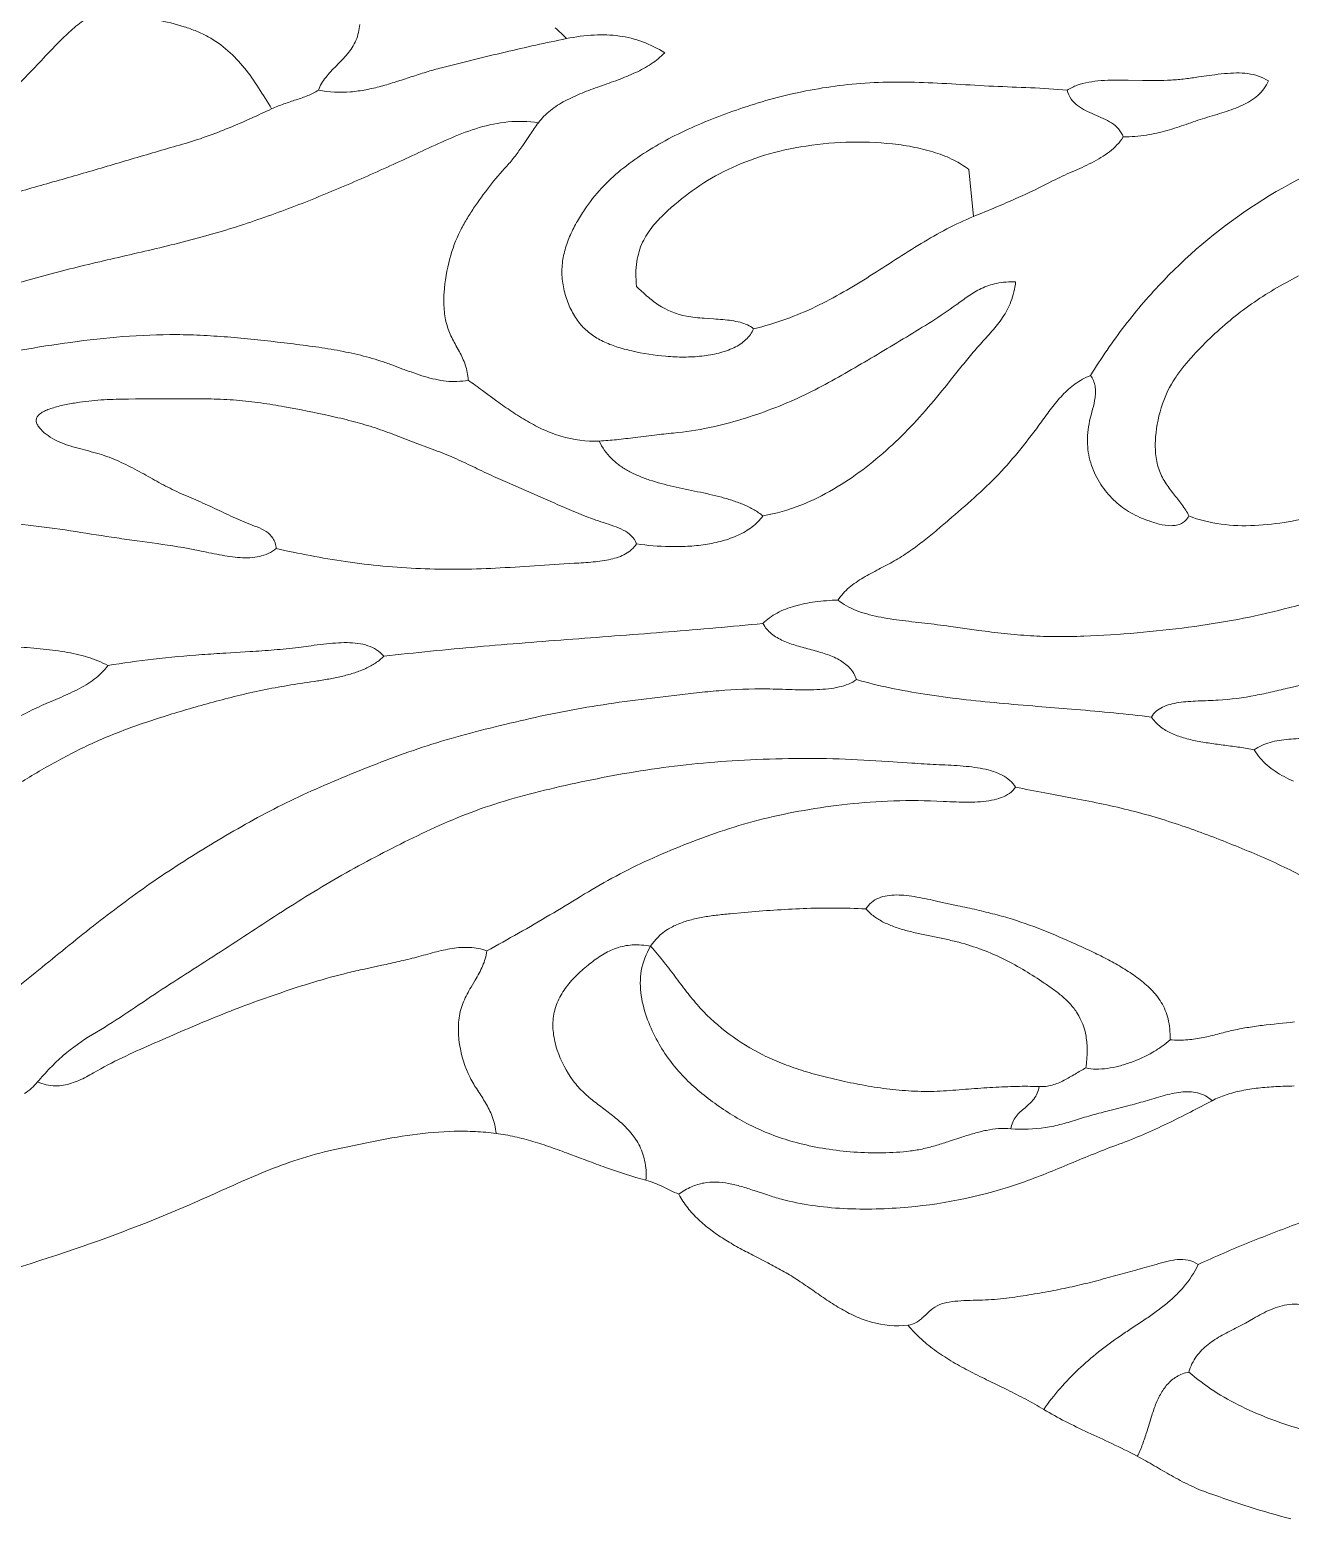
# Model space of a CAD drawing. Header units: millimetres. Extents: x 3808 to 296674, y 522 to 278159.
# Drawn here: x 112461 to 174808, y 16212 to 89907 of the extents above; entities that cross this region are included whole.
import ezdxf

# ---------------------------------------------------------------- set-up
doc = ezdxf.new("R2010")
doc.units = ezdxf.units.MM
doc.layers.add('03_SMOOTH_PATHS_WATER_BRIDGES', color=7, linetype='CONTINUOUS', lineweight=18)

msp = doc.modelspace()

# ---------------------------------------------------------------- linework, layer by layer
at = {"layer": '03_SMOOTH_PATHS_WATER_BRIDGES'}
for points in [[(110470, 81472, -0.00405), (112858, 82165, 0.001484), (115256, 82848, 0.001688), (117631, 83550, -0.003514), (120013, 84245, 0.016585), (121190, 84621, 0.012381), (122320, 85056, 0.00818), (123398, 85523, 0.003785), (124421, 85995, 0.010373), (123781, 87036, 0.025835), (123079, 88012, 0.042074), (122262, 88873, 0.055975), (121278, 89565, 0.026926), (120710, 89835, 0.021006), (120095, 90058, 0.027253), (118755, 90395, 0.012005), (117321, 90640), (115856, 90856, 0.033267), (115096, 90358, 0.024132), (114408, 89784, 0.014196), (113768, 89161, 0.004164), (113152, 88515, -0.005131), (111921, 87233, -0.011852)], [(138456, 90002, -0.027886), (139005, 89468, -0.036407), (140381, 89648, -0.047912), (141625, 89599, -0.053969), (142773, 89311, -0.05039), (143866, 88773, -0.057904), (143203, 88220, -0.037482), (142420, 87786, -0.019505), (141560, 87430, -0.004224), (140665, 87108, 0.01039), (139780, 86776, 0.026658), (138948, 86394, 0.046068), (138212, 85916, 0.066123), (137616, 85301, 0.008813), (137211, 84725), (136841, 84180, -0.012497), (136468, 83662, -0.022791), (136056, 83167, 0.037877), (134417, 81077, 0.013131), (134066, 80524, 0.019641), (133748, 79942, 0.048951), (133235, 78583, 0.050263), (132954, 76906, 0.035295), (132959, 76054, 0.051408), (133098, 75274, 0.046689), (133376, 74600, 0.007567), (133543, 74288), (133712, 73978, -0.015125), (133869, 73662, -0.025602), (134002, 73328, -0.072884), (134144, 72569, -0.007107), (134848, 72064), (135566, 71537, 0.009142), (136304, 71018, 0.017071), (137073, 70536, 0.025202), (137881, 70120, 0.033174), (138736, 69799, 0.084452), (140625, 69560, 0.014211), (141487, 69626, 0.005865), (142408, 69732), (143356, 69851, -0.007106), (144299, 69955, 0.028172), (146065, 70222, 0.022223), (147681, 70638, 0.036524), (150624, 71765, 0.014786), (151970, 72451, 0.006943), (153268, 73186, 0.004556), (155821, 74704, 0.005911), (157076, 75480, 0.014486), (158289, 76299, -0.007054), (158880, 76725, -0.038479), (159522, 77101, -0.060382), (160281, 77359, -0.062805), (161227, 77431, -0.065516), (160995, 76459, -0.055705), (160580, 75669, -0.031782), (160053, 74991, -0.003487), (159483, 74357, 0.008726), (158927, 73710, 0.004439), (158387, 73048, -0.003893), (157313, 71717, -0.014841), (156187, 70433, -0.019763), (154977, 69233, -0.024482), (153663, 68142, -0.028296), (152218, 67182, -0.038667), (150604, 66388, -0.050475), (148727, 65856, -0.06965), (148187, 65311, -0.05493), (147508, 64904, -0.041059), (146726, 64619, -0.030664), (145874, 64439, -0.023494), (144988, 64351, -0.018727), (144104, 64336, -0.029722), (142477, 64468, -0.114383), (141931, 63978, -0.04141), (141584, 63819, -0.030192), (141196, 63706, -0.020751), (140775, 63627, -0.013149), (140327, 63574, -0.008285), (139383, 63509, 0.001377), (137431, 63383, -0.004463), (135493, 63270, -0.00963), (133632, 63215, -0.01264), (131791, 63244, -0.025472), (128078, 63591, -0.011429), (126342, 63888, -0.005295), (124653, 64236, -0.111504), (123817, 63850, -0.040776), (123353, 63786, -0.02966), (122865, 63789, -0.019976), (122361, 63841, -0.011843), (121845, 63928, -0.002849), (120803, 64143, 0.014548), (118766, 64484), (117764, 64623, -0.002367), (116762, 64763, -0.002388), (114733, 65077, 0.009511), (112650, 65369, 0.032927), (108293, 65596, 0.033558)], [(111921, 87233, 0.005131), (113152, 88515, -0.004164), (113768, 89161, -0.014196), (114408, 89784, -0.024132), (115096, 90358, -0.033267)], [(120095, 90058, -0.021006), (120710, 89835, -0.026926), (121278, 89565, -0.055975), (122262, 88873, -0.042074), (123079, 88012, -0.025835), (123781, 87036, -0.010373), (124421, 85995, -0.025646), (125034, 86241, -0.004464), (125638, 86441, 0.019218), (126213, 86650, 0.045596), (126736, 86921, -0.050019), (126890, 87249, -0.034318), (127102, 87554, -0.01963), (127355, 87846, -0.006832), (127630, 88131, 0.004901), (127910, 88419, 0.016702), (128176, 88718, 0.02934), (128411, 89036, 0.042407), (128596, 89382, 0.08164), (128778, 90165, 0.055281)], [(128778, 90165, -0.08164), (128596, 89382, -0.042407), (128411, 89036, -0.02934), (128176, 88718, -0.016702), (127910, 88419, -0.004901), (127630, 88131, 0.006832), (127355, 87846, 0.01963), (127102, 87554, 0.034318), (126890, 87249, 0.050019), (126736, 86921, 0.070121), (128330, 86836, 0.026438), (129090, 86941, 0.018772), (129836, 87113, 0.010757), (130575, 87332, 0.002851), (131316, 87572, -0.004819), (132065, 87812, -0.012221), (132832, 88029, -0.004394), (135969, 88801, -0.00839), (139005, 89468, 0.027886), (138456, 90002, 0.022031)], [(109798, 76705, -0.017245), (112609, 77588, -0.009649), (115546, 78342, -0.00166), (117036, 78691, 0.001261), (118526, 79038, 0.004228), (120004, 79400, 0.007332), (121457, 79791, 0.015854), (124261, 80695, 0.011527), (126926, 81718, 0.007791), (129479, 82812, 0.004141), (132024, 83976, -0.008747), (133333, 84568, -0.028472), (134690, 85065, -0.048407), (136111, 85348, -0.064017), (137616, 85301, -0.066123), (138212, 85916, -0.046068), (138948, 86394, -0.026658), (139780, 86776, -0.01039), (140665, 87108, 0.004224), (141560, 87430, 0.019505), (142420, 87786, 0.037482), (143203, 88220, 0.057904), (143866, 88773, 0.05039), (142773, 89311, 0.053969), (141625, 89599, 0.047912), (140381, 89648, 0.036407), (139005, 89468, 0.00839), (135969, 88801, 0.004394), (132832, 88029, 0.012221), (132065, 87812, 0.004819), (131316, 87572, -0.002851), (130575, 87332, -0.010757), (129836, 87113, -0.018772), (129090, 86941, -0.026438), (128330, 86836, -0.070121), (126736, 86921, -0.045596), (126213, 86650, -0.019218), (125638, 86441, 0.004464), (125034, 86241, 0.025646), (124421, 85995, -0.003785), (123398, 85523, -0.00818), (122320, 85056, -0.012381), (121190, 84621, -0.016585), (120013, 84245, 0.003514), (117631, 83550, -0.001688), (115256, 82848, -0.001484), (112858, 82165, 0.00405), (110470, 81472, 0.008715)], [(109798, 76705, -0.017245), (112609, 77588, -0.009649), (115546, 78342, -0.00166), (117036, 78691, 0.001261), (118526, 79038, 0.004228), (120004, 79400, 0.007332), (121457, 79791, 0.015854), (124261, 80695, 0.011527), (126926, 81718, 0.007791), (129479, 82812, 0.004141), (132024, 83976, -0.008747), (133333, 84568, -0.028472), (134690, 85065, -0.048407), (136111, 85348, -0.064017), (137616, 85301, 0.008813), (137211, 84725), (136841, 84180, -0.012497), (136468, 83662, -0.022791), (136056, 83167, 0.037877), (134417, 81077, 0.013131), (134066, 80524, 0.019641), (133748, 79942, 0.048951), (133235, 78583, 0.050263), (132954, 76906, 0.035295), (132959, 76054, 0.051408), (133098, 75274, 0.046689), (133376, 74600, 0.007567), (133543, 74288), (133712, 73978, -0.015125), (133869, 73662, -0.025602), (134002, 73328, -0.072884), (134144, 72569, -0.076255), (133057, 72525, -0.027445), (132522, 72612, -0.019501), (131988, 72751, -0.011898), (131453, 72927, -0.004804), (130915, 73123), (130371, 73326, 0.008466), (129820, 73518, 0.020771), (128687, 73835, 0.01511), (127513, 74075, 0.009508), (126297, 74261, 0.00424), (125038, 74419, 0.008619), (122409, 74693, 0.008173), (121064, 74785, 0.011001), (119719, 74825, 0.021346), (117067, 74723, 0.01377), (114489, 74442, 0.011333), (112007, 74053, 0.014519)], [(111693, 59388, -0.004584), (112976, 59281, -0.017421), (114188, 59127, -0.032974), (115309, 58868, -0.050601), (116319, 58449, -0.01226), (118584, 58765, -0.010634), (120978, 58990, -0.003287), (122166, 59067), (123350, 59138, 0.005458), (124542, 59225, 0.009424), (125755, 59351), (126371, 59432, -0.004326), (126984, 59509, -0.011525), (127584, 59566, -0.020299), (128158, 59584, -0.031716), (128695, 59546, -0.046394), (129185, 59433, -0.062464), (129616, 59228, -0.07287), (129977, 58912, -0.006887), (134605, 59376, -0.002881), (139317, 59757, 0.0009), (144047, 60120, 0.004751), (148727, 60532, -0.073872), (149426, 61049, -0.054157), (150295, 61395, -0.036626), (151305, 61600, -0.023956), (152431, 61690, -0.069378), (152993, 62308, -0.041311), (153688, 62795, -0.014529), (154452, 63212, 0.010101), (155221, 63624, 0.020379), (155945, 64080, 0.014978), (156625, 64579, 0.009099), (157276, 65107, 0.003036), (157913, 65649, 0.006098), (159175, 66751, 0.018452), (160378, 67911, 0.020641), (161479, 69169, 0.012478), (162501, 70506, -0.005826), (163002, 71186, -0.026309), (163542, 71827, -0.046915), (164169, 72382, -0.062533), (164931, 72801, -0.026125), (166628, 75273, -0.02785), (168551, 77509, -0.057421), (173122, 81285, -0.065241), (178736, 83977, -0.03278)], [(178736, 83977, 0.065241), (173122, 81285, 0.057421), (168551, 77509, 0.02785), (166628, 75273, 0.026125), (164931, 72801, -0.115991), (165157, 72269, -0.045217), (165179, 71991, -0.032481), (165157, 71707, -0.029733), (165033, 71129, 0.010459), (164885, 70545, 0.064536), (164784, 69407, 0.07033), (164978, 68348, 0.064856), (165438, 67414, 0.053359), (166073, 66648, 0.057843), (166813, 66072, 0.026758), (167251, 65839, 0.021449), (167756, 65629, 0.028447), (168331, 65450, 0.058573), (168913, 65371, 0.049519), (169183, 65396, 0.06777), (169426, 65478, 0.082075), (169632, 65628, 0.080818), (169792, 65856, 0.029988), (169638, 66139, 0.019217), (169454, 66412, 0.008869), (169035, 66951, -0.026491), (168623, 67523, -0.058948), (168306, 68176, -0.059055), (168152, 68941, -0.041513), (168151, 69774, -0.062355), (168491, 71397, -0.062911), (169114, 72667, -0.02345), (169498, 73195, -0.014241), (169918, 73687, -0.037013), (171832, 75530, -0.038897), (174021, 77068, -0.015921), (175226, 77731, -0.012076)], [(176309, 65903, -0.01951), (174710, 65564, -0.030641), (173047, 65381, -0.044696), (171385, 65447, -0.061142), (169792, 65856, 0.029988), (169638, 66139, 0.019217), (169454, 66412, 0.008869), (169035, 66951, -0.026491), (168623, 67523, -0.058948), (168306, 68176, -0.059055), (168152, 68941, -0.041513), (168151, 69774, -0.062355), (168491, 71397, -0.062911), (169114, 72667, -0.02345), (169498, 73195, -0.014241), (169918, 73687, -0.037013), (171832, 75530, -0.038897), (174021, 77068, -0.015921), (175226, 77731, -0.012076)], [(108293, 65596, -0.032927), (112650, 65369, -0.009511), (114733, 65077, 0.002388), (116762, 64763, 0.002367), (117764, 64623), (118766, 64484, -0.014548), (120803, 64143, 0.002849), (121845, 63928, 0.011843), (122361, 63841, 0.019976), (122865, 63789, 0.02966), (123353, 63786, 0.040776), (123817, 63850, 0.111504), (124653, 64236, 0.057857), (124597, 64516, 0.062923), (124489, 64745, 0.104728), (124151, 65080, 0.05022), (123705, 65307, 0.005385), (123217, 65492, -0.019918), (122284, 65901, 0.003428), (121375, 66335, 0.00606), (120438, 66746, -0.011693), (119511, 67165, -0.013311), (118634, 67628, 0.003639), (117769, 68107, 0.018536), (116862, 68556, 0.030937), (115888, 68924, 0.011018), (115372, 69066), (114847, 69201, -0.016503), (114328, 69356, -0.030419), (113826, 69559, -0.038828), (113364, 69827, -0.054752), (113000, 70138, -0.044062), (112874, 70299, -0.066047), (112798, 70458, -0.097023), (112780, 70613, -0.114942), (112827, 70757, -0.084802), (112945, 70889, -0.04887), (113126, 71008, -0.029781), (113359, 71115, -0.019581), (113633, 71209, -0.023611), (114260, 71364, -0.013985), (114920, 71477, -0.02163), (116136, 71599, -0.010964), (117343, 71638, -0.003805), (120093, 71651, -0.005085), (121425, 71640, -0.014442), (122685, 71581, -0.015875), (123893, 71443, -0.00848), (125060, 71252, -0.010588), (127297, 70807, -0.00864), (128383, 70548, -0.01471), (129429, 70246, -0.012489), (130421, 69894), (131392, 69521), (132372, 69156, -0.011145), (133336, 68774, -0.010932), (134258, 68351, 0.00287), (135167, 67916, 0.006405), (136096, 67501), (137034, 67094), (137969, 66683, 0.002283), (138904, 66273, 0.007835), (139853, 65878, 0.014667), (140838, 65520, -0.005209), (141343, 65353, -0.035773), (141817, 65153, -0.074733), (142210, 64874, -0.107592), (142477, 64468, 0.029722), (144104, 64336, 0.018727), (144988, 64351, 0.023494), (145874, 64439, 0.030664), (146726, 64619, 0.041059), (147508, 64904, 0.05493), (148187, 65311, 0.06965), (148727, 65856, 0.037173), (148286, 66155, 0.028921), (147793, 66401, 0.021386), (147258, 66604, 0.014909), (146690, 66774, 0.013725), (145493, 67052, -0.00491), (144280, 67312, -0.023097), (143123, 67629, -0.019231), (142586, 67829, -0.025362), (142087, 68067, -0.032111), (141633, 68352, -0.038763), (141233, 68690, -0.090851), (140625, 69560, -0.084452), (138736, 69799, -0.033174), (137881, 70120, -0.025202), (137073, 70536, -0.017071), (136304, 71018, -0.009142), (135566, 71537), (134848, 72064, 0.007107), (134144, 72569, -0.076255), (133057, 72525, -0.027445), (132522, 72612, -0.019501), (131988, 72751, -0.011898), (131453, 72927, -0.004804), (130915, 73123), (130371, 73326, 0.008466), (129820, 73518, 0.020771), (128687, 73835, 0.01511), (127513, 74075, 0.009508), (126297, 74261, 0.00424), (125038, 74419, 0.008619), (122409, 74693, 0.008173), (121064, 74785, 0.011001), (119719, 74825, 0.021346), (117067, 74723, 0.01377), (114489, 74442, 0.011333), (112007, 74053, 0.014519)], [(176309, 65903, -0.01951), (174710, 65564, -0.030641), (173047, 65381, -0.044696), (171385, 65447, -0.061142), (169792, 65856, -0.080818), (169632, 65628, -0.082075), (169426, 65478, -0.06777), (169183, 65396, -0.049519), (168913, 65371, -0.058573), (168331, 65450, -0.028447), (167756, 65629, -0.021449), (167251, 65839, -0.026758), (166813, 66072, -0.057843), (166073, 66648, -0.053359), (165438, 67414, -0.064856), (164978, 68348, -0.07033), (164784, 69407, -0.064536), (164885, 70545, -0.010459), (165033, 71129, 0.029733), (165157, 71707, 0.032481), (165179, 71991, 0.045217), (165157, 72269, 0.115991), (164931, 72801, 0.062533), (164169, 72382, 0.046915), (163542, 71827, 0.026309), (163002, 71186, 0.005826), (162501, 70506, -0.012478), (161479, 69169, -0.020641), (160378, 67911, -0.018452), (159175, 66751, -0.006098), (157913, 65649, -0.003036), (157276, 65107, -0.009099), (156625, 64579, -0.014978), (155945, 64080, -0.020379), (155221, 63624, -0.010101), (154452, 63212, 0.014529), (153688, 62795, 0.041311), (152993, 62308, 0.069378), (152431, 61690, 0.041185), (152860, 61403, 0.033117), (153341, 61177, 0.025204), (153866, 61001, 0.018239), (154428, 60865, 0.019433), (155629, 60676, 0.001106), (156883, 60529, -0.004557), (158141, 60364), (159400, 60189, 0.006692), (160668, 60034, 0.012045), (161955, 59925, 0.013027), (163267, 59883, 0.010238), (164592, 59903, 0.013286), (167232, 60072, 0.010705), (169784, 60348, 0.014771), (172213, 60736, 0.014328), (174514, 61251, 0.007878), (176729, 61851, 0.008173)], [(176729, 61851, -0.007878), (174514, 61251, -0.014328), (172213, 60736, -0.014771), (169784, 60348, -0.010705), (167232, 60072, -0.013286), (164592, 59903, -0.010238), (163267, 59883, -0.013027), (161955, 59925, -0.012045), (160668, 60034, -0.006692), (159400, 60189), (158141, 60364, 0.004557), (156883, 60529, -0.001106), (155629, 60676, -0.019433), (154428, 60865, -0.018239), (153866, 61001, -0.025204), (153341, 61177, -0.033117), (152860, 61403, -0.041185), (152431, 61690, 0.023956), (151305, 61600, 0.036626), (150295, 61395, 0.054157), (149426, 61049, 0.073872), (148727, 60532, 0.099693), (149146, 60026, 0.066154), (149724, 59677, 0.032668), (150403, 59431, 0.007119), (151128, 59229, -0.016226), (151842, 59018, -0.044388), (152489, 58739, -0.080404), (153012, 58336, -0.105313), (153356, 57755, 0.018644), (155002, 57346, 0.01363), (156741, 57030, 0.00945), (158552, 56787, 0.005863), (160414, 56595, 0.002643), (162305, 56431), (164204, 56276, -0.003491), (166090, 56107, -0.006789), (167940, 55903, -0.081339), (168175, 56185, -0.065825), (168489, 56389, -0.045866), (168867, 56529, -0.029635), (169296, 56618, -0.017826), (169762, 56670, -0.008957), (170252, 56698, 0.00401), (171246, 56740, 0.032053), (173081, 56973, 0.009347), (173936, 57152, 0.003715), (174773, 57350, 0.004611), (176429, 57765, 0.011234)], [(110685, 41606, 0.002488), (113397, 43791, -0.001305), (114751, 44888, -0.004907), (116122, 45971, -0.015825), (118962, 48031, -0.015066), (121971, 49925, -0.00792), (123530, 50817, -0.011465), (125141, 51656, -0.010878), (126817, 52431, -0.006657), (128542, 53157, -0.007092), (130303, 53847, -0.011666), (132119, 54482, -0.011428), (134012, 55040, -0.007225), (135965, 55538, -0.007061), (137962, 55992, -0.010298), (140019, 56385, -0.008781), (142154, 56703, -0.003472), (144335, 56974, -0.002634), (145434, 57100, -0.006728), (146551, 57207, -0.023448), (148913, 57295, -0.003802), (150172, 57261, 0.005557), (150796, 57250, 0.011279), (151400, 57259, 0.018513), (151971, 57301, 0.028298), (152496, 57390, 0.041725), (152962, 57536, 0.058585), (153356, 57755, 0.105313), (153012, 58336, 0.080404), (152489, 58739, 0.044388), (151842, 59018, 0.016226), (151128, 59229, -0.007119), (150403, 59431, -0.032668), (149724, 59677, -0.066154), (149146, 60026, -0.099693), (148727, 60532, -0.004751), (144047, 60120, -0.0009), (139317, 59757, 0.002881), (134605, 59376, 0.006887), (129977, 58912, -0.04893), (129561, 58575, -0.038568), (129077, 58307, -0.028547), (128536, 58096, -0.020063), (127949, 57930, -0.013119), (127328, 57798, -0.0073), (126685, 57688, 0.000733), (125379, 57490, 0.018914), (122875, 56986, 0.011742), (120501, 56353, 0.01139), (118204, 55639, 0.019921), (116023, 54809, 0.021964), (113999, 53825, 0.015303), (112098, 52718, 0.014025)], [(112025, 55965, -0.014824), (112921, 56414, -0.006906), (113869, 56826, 0.01683), (114807, 57256, 0.018353), (115246, 57499, 0.02599), (115651, 57774, 0.034199), (116013, 58087, 0.041926), (116319, 58449, 0.050601), (115309, 58868, 0.032974), (114188, 59127, 0.017421), (112976, 59281, 0.004584), (111693, 59388)], [(112098, 52718, -0.015303), (113999, 53825, -0.021964), (116023, 54809, -0.019921), (118204, 55639, -0.01139), (120501, 56353, -0.011742), (122875, 56986, -0.018914), (125379, 57490, -0.000733), (126685, 57688, 0.0073), (127328, 57798, 0.013119), (127949, 57930, 0.020063), (128536, 58096, 0.028547), (129077, 58307, 0.038568), (129561, 58575, 0.04893), (129977, 58912, 0.07287), (129616, 59228, 0.062464), (129185, 59433, 0.046394), (128695, 59546, 0.031716), (128158, 59584, 0.020299), (127584, 59566, 0.011525), (126984, 59509, 0.004326), (126371, 59432), (125755, 59351, -0.009424), (124542, 59225, -0.005458), (123350, 59138), (122166, 59067, 0.003287), (120978, 58990, 0.010634), (118584, 58765, 0.01226), (116319, 58449, -0.041926), (116013, 58087, -0.034199), (115651, 57774, -0.02599), (115246, 57499, -0.018353), (114807, 57256, -0.01683), (113869, 56826, 0.006906), (112921, 56414, 0.014824), (112025, 55965, 0.004865)], [(174973, 52725, -0.016206), (174504, 52956, -0.023673), (174065, 53218, -0.031742), (173666, 53520, -0.08569), (173032, 54282, 0.013145), (172315, 54405, 0.004038), (171577, 54505, -0.004435), (170838, 54606, -0.013606), (170123, 54729, -0.024883), (169453, 54899, -0.039622), (168851, 55136, -0.057701), (168339, 55463, -0.073681), (167940, 55903, 0.006789), (166090, 56107, 0.003491), (164204, 56276), (162305, 56431, -0.002643), (160414, 56595, -0.005863), (158552, 56787, -0.00945), (156741, 57030, -0.01363), (155002, 57346, -0.018644), (153356, 57755, -0.058585), (152962, 57536, -0.041725), (152496, 57390, -0.028298), (151971, 57301, -0.018513), (151400, 57259, -0.011279), (150796, 57250, -0.005557), (150172, 57261, 0.003802), (148913, 57295, 0.023448), (146551, 57207, 0.006728), (145434, 57100, 0.002634), (144335, 56974, 0.003472), (142154, 56703, 0.008781), (140019, 56385, 0.010298), (137962, 55992, 0.007061), (135965, 55538, 0.007225), (134012, 55040, 0.011428), (132119, 54482, 0.011666), (130303, 53847, 0.007092), (128542, 53157, 0.006657), (126817, 52431, 0.010878), (125141, 51656, 0.011465), (123530, 50817, 0.00792), (121971, 49925, 0.015066), (118962, 48031, 0.015825), (116122, 45971, 0.004907), (114751, 44888, 0.001305), (113397, 43791, -0.002488), (110685, 41606, -0.003438)], [(176429, 57765, -0.004611), (174773, 57350, -0.003715), (173936, 57152, -0.009347), (173081, 56973, -0.032053), (171246, 56740, -0.00401), (170252, 56698, 0.008957), (169762, 56670, 0.017826), (169296, 56618, 0.029635), (168867, 56529, 0.045866), (168489, 56389, 0.065825), (168175, 56185, 0.081339), (167940, 55903, 0.073681), (168339, 55463, 0.057701), (168851, 55136, 0.039622), (169453, 54899, 0.024883), (170123, 54729, 0.013606), (170838, 54606, 0.004435), (171577, 54505, -0.004038), (172315, 54405, -0.013145), (173032, 54282, -0.047887), (173400, 54494, -0.037364), (173812, 54645, -0.027696), (174259, 54746, -0.019692), (174732, 54806, -0.020706), (175719, 54847)], [(175719, 54847, 0.020706), (174732, 54806, 0.019692), (174259, 54746, 0.027696), (173812, 54645, 0.037364), (173400, 54494, 0.047887), (173032, 54282, 0.08569), (173666, 53520, 0.031742), (174065, 53218, 0.023673), (174504, 52956, 0.016206), (174973, 52725, 0.009487)], [(112192, 37269, 0.069718), (112847, 37847, -0.017325), (113470, 38540, -0.02135), (114115, 39154, -0.047815), (115562, 40191, 0.014056), (117114, 41166, 0.000425), (118628, 42179, -0.003955), (120161, 43175, 0.000996), (121703, 44164, 0.001595), (123232, 45162, -0.00218), (124762, 46159, -0.005373), (126315, 47136, -0.007962), (127903, 48078, -0.015475), (131212, 49823, -0.010529), (132936, 50631, -0.01845), (134744, 51353, -0.017947), (136666, 51952, -0.010629), (138687, 52458, -0.008386), (140783, 52905, -0.010609), (142938, 53280, -0.023074), (147495, 53751, -0.010481), (149990, 53845, -0.012251), (152504, 53828, -0.00849), (154913, 53700), (156098, 53622, 0.003587), (157291, 53552, -0.005844), (158489, 53487, -0.011958), (159066, 53431, -0.01965), (159611, 53345, -0.02968), (160112, 53214, -0.042667), (160557, 53026, -0.05752), (160933, 52769, -0.069042), (161227, 52431, 0.003033), (162673, 52153), (164126, 51879, -0.005148), (165563, 51591, -0.009621), (166963, 51266, -0.021054), (169612, 50469, -0.013206), (172113, 49523, -0.006038), (173330, 49015, -0.009578), (174516, 48475, -0.013402), (175658, 47890, -0.017554)], [(175658, 47890, 0.013402), (174516, 48475, 0.009578), (173330, 49015, 0.006038), (172113, 49523, 0.013206), (169612, 50469, 0.021054), (166963, 51266, 0.009621), (165563, 51591, 0.005148), (164126, 51879), (162673, 52153, -0.003033), (161227, 52431, -0.082841), (160919, 52127, -0.063905), (160517, 51917, -0.043463), (160037, 51784, -0.028066), (159495, 51715, -0.017307), (158905, 51692, -0.009474), (158284, 51701, -0.003169), (157647, 51727), (157009, 51753, 0.02172), (154588, 51728, 0.018208), (152346, 51524, 0.016327), (150234, 51189, 0.017963), (148243, 50731, 0.017255), (146372, 50155, 0.013308), (144595, 49487, 0.012511), (142887, 48747, 0.015739), (141257, 47928, 0.011443), (139708, 47031, -0.001218), (138186, 46108, -0.005646), (136638, 45208, -0.001882), (135069, 44329, -0.041635), (134990, 43945, -0.031664), (134857, 43581, -0.020447), (134685, 43229, -0.009453), (134489, 42883), (134286, 42537, 0.011282), (134090, 42183, 0.021453), (133917, 41816, 0.031171), (133782, 41429, 0.060507), (133662, 40588, 0.045406), (133721, 39705, 0.075996), (134237, 38072, 0.027919), (134617, 37423, -0.00985), (135005, 36817, -0.045648), (135332, 36146, -0.060089), (135532, 35301, -0.021315), (136456, 35135, -0.01684), (137351, 34902, -0.011602), (138234, 34617, -0.006107), (139117, 34298), (140015, 33959, 0.004264), (140942, 33617, 0.021234), (142940, 32986, 0.070913), (142875, 33962, 0.070648), (142580, 34758, 0.056025), (142125, 35408, 0.035495), (141578, 35945, 0.015799), (141000, 36406, -0.004331), (140421, 36846, -0.024247), (139863, 37325, -0.039848), (139345, 37900, -0.081711), (138551, 39422, -0.049384), (138359, 40270, -0.065946), (138364, 41100, -0.070936), (138592, 41861, -0.053978), (139004, 42546, -0.038043), (139543, 43154, -0.02574), (140152, 43688, -0.031706), (140791, 44140, -0.053592), (141481, 44469, -0.067411), (142262, 44625, -0.06453), (143171, 44560, -0.113533), (143998, 45383, -0.042749), (144526, 45655, -0.031728), (145112, 45855, -0.022059), (145746, 45997, -0.014058), (146415, 46097, -0.007329), (147106, 46171), (147808, 46233, -0.012836), (150711, 46426, -0.022127), (153819, 46412, -0.159563), (154459, 46948, -0.057586), (154873, 47063, -0.040012), (155333, 47098, -0.026457), (155827, 47070, -0.016541), (156341, 46997, -0.011038), (157380, 46784), (158370, 46569, -0.003144), (159304, 46362, -0.007252), (160197, 46144, -0.0113), (161063, 45899, -0.020988), (162750, 45291, -0.011044), (164371, 44588, -0.005557), (165152, 44222, -0.010701), (165906, 43839, -0.016092), (166625, 43424, -0.021532), (167302, 42961, -0.03662), (167921, 42431, -0.060657), (168429, 41784, -0.074544), (168764, 40969, -0.036122), (168848, 40481, -0.032783), (168866, 39931, 0.038442), (169742, 39934, 0.030278), (170511, 40045, 0.013366), (171223, 40215, -0.007525), (171926, 40391, -0.014811), (172660, 40534, -0.009725), (173426, 40645, -0.006519), (175018, 40816, -0.005424)], [(107788, 27538, 0.021003), (114651, 29568, 0.021966), (121024, 32060, 0.000796), (122554, 32747, -0.008909), (124107, 33414, -0.017764), (125731, 34011, -0.02477), (127474, 34487, -0.004908), (129372, 34890, -0.015698), (131387, 35232, -0.02696), (133460, 35405, -0.018227), (134500, 35394, -0.021663), (135532, 35301, 0.060089), (135332, 36146, 0.045648), (135005, 36817, 0.00985), (134617, 37423, -0.027919), (134237, 38072, -0.075996), (133721, 39705, -0.045406), (133662, 40588, -0.060507), (133782, 41429, -0.031171), (133917, 41816, -0.021453), (134090, 42183, -0.011282), (134286, 42537), (134489, 42883, 0.009453), (134685, 43229, 0.020447), (134857, 43581, 0.031664), (134990, 43945, 0.041635), (135069, 44329, 0.078788), (134224, 44504, 0.052215), (133356, 44452, 0.025002), (132478, 44262, 0.001307), (131599, 44024, -0.008188), (130728, 43809, -0.003768), (129867, 43618), (129015, 43434, 0.005681), (128170, 43240, 0.013547), (126504, 42785, 0.008736), (124888, 42264, 0.013943), (121815, 41126, 0.005273), (120308, 40498, 0.001773), (118827, 39857, 0.006272), (117389, 39215, 0.018116), (115971, 38497), (115616, 38297, -0.007758), (115258, 38100, -0.016985), (114892, 37923, -0.026722), (114516, 37780, -0.081749), (113722, 37656, -0.097208), (112847, 37847, -0.069718), (112192, 37269, -0.02261)], [(175018, 40816, 0.006519), (173426, 40645, 0.009725), (172660, 40534, 0.014811), (171926, 40391, 0.007525), (171223, 40215, -0.013366), (170511, 40045, -0.030278), (169742, 39934, -0.038442), (168866, 39931, -0.03072), (168477, 39618, -0.024179), (168009, 39319, -0.04308), (166917, 38813, -0.024158), (166336, 38632, -0.029194), (165759, 38518, -0.03787), (165206, 38483, -0.051609), (164699, 38542, 0.019145), (164164, 38239, -0.016402), (163621, 37928, -0.051458), (163037, 37692, -0.080053), (162384, 37616, -0.136805), (162129, 37003, -0.039841), (161921, 36777, -0.013244), (161690, 36574, 0.013244), (161458, 36371, 0.039841), (161250, 36146, 0.136805), (160995, 35532, 0.061542), (162699, 35593, 0.023661), (163519, 35762, 0.017255), (164334, 36001, -0.012165), (165147, 36245, -0.005414), (165957, 36457), (166781, 36666, 0.008204), (167633, 36901, -0.004949), (168518, 37163, -0.014709), (168961, 37272, -0.024513), (169397, 37344, -0.036489), (169820, 37361, -0.050126), (170224, 37308, -0.130362), (170949, 36921, -0.040143), (171640, 37213, -0.030112), (172404, 37416, -0.021755), (173228, 37545, -0.015069), (174098, 37618, -0.009638), (174998, 37648, -0.005001)], [(174998, 37648, 0.009638), (174098, 37618, 0.015069), (173228, 37545, 0.021755), (172404, 37416, 0.030112), (171640, 37213, 0.040143), (170949, 36921, -0.002148), (169870, 36358, -0.006501), (168737, 35792, -0.010709), (167557, 35252, -0.015053), (166335, 34767, 0.009689), (165119, 34298, 0.002818), (163930, 33806, -0.004301), (162738, 33316, -0.011025), (161510, 32855, -0.06184), (155908, 31652, -0.016611), (154322, 31563, -0.018935), (152712, 31585, -0.023116), (151135, 31739, -0.02985), (149649, 32044, -0.012248), (148955, 32254), (148292, 32474, 0.010378), (147652, 32675, 0.024054), (147028, 32825, 0.039043), (146414, 32893, 0.052383), (145803, 32847, 0.058475), (145187, 32657, 0.054435), (144560, 32292, 0.041048), (145006, 31621, 0.035655), (145538, 31039, 0.028516), (146143, 30529, 0.020976), (146803, 30075, 0.013742), (147503, 29662, 0.006969), (148228, 29274), (148962, 28895, -0.005948), (149689, 28509, -0.019226), (150399, 28079, -0.007245), (151099, 27603, 0.003966), (151805, 27117, 0.015072), (152530, 26657, 0.026464), (153288, 26259, 0.037615), (154093, 25962, 0.098163), (155903, 25810, 0.112761), (156335, 25964, 0.033368), (156520, 26096, 0.016316), (156693, 26249, -0.01466), (157041, 26567, -0.076264), (157444, 26818, -0.053418), (157942, 26955, -0.027005), (158513, 27019, -0.009486), (159124, 27043, 0.004834), (159741, 27062, 0.020433), (160913, 27167, 0.009913), (162020, 27335, 0.00543), (163096, 27526, 0.008856), (164149, 27745, 0.007964), (165180, 27998, 0.002676), (166183, 28268, 0.003504), (168173, 28821, -0.011282), (168702, 28965, -0.0387), (169236, 29055, -0.071577), (169759, 29028, -0.097763), (170255, 28819, -0.010366), (172799, 29916, -0.009184), (175403, 30917, -0.006708)], [(175403, 30917, 0.009184), (172799, 29916, 0.010366), (170255, 28819, -0.069193), (169527, 27692, -0.026761), (169074, 27219, -0.020368), (168579, 26789, -0.013878), (168051, 26391, -0.007563), (167503, 26014), (166946, 25645, 0.004681), (166393, 25274, 0.017374), (165329, 24487, 0.021032), (164337, 23629, 0.024475), (163429, 22685, 0.027366), (162616, 21644, 0.019366), (163687, 21048, 0.008796), (164801, 20510, -0.001918), (165980, 19960, -0.010499), (167245, 19329, 0.032621), (167503, 19911, 0.014692), (167713, 20539), (167909, 21183, -0.016075), (168122, 21809, -0.034328), (168385, 22385, -0.056468), (168729, 22880, -0.076775), (169187, 23261, -0.080995), (169792, 23495, -0.085506), (170174, 24273, -0.068464), (170746, 24859, -0.039653), (171444, 25317, -0.012771), (172206, 25711, 0.013266), (172596, 25920), (172996, 26148, -0.009621), (173409, 26376, -0.020315), (173840, 26580, -0.031211), (174292, 26740, -0.041515), (174768, 26834, -0.101351), (175810, 26736, -0.124831)], [(175489, 20623, -0.018825), (173897, 21148, -0.024382), (172407, 21786, -0.030183), (171033, 22560, -0.035527), (169792, 23495, -0.085506), (170174, 24273, -0.068464), (170746, 24859, -0.039653), (171444, 25317, -0.012771), (172206, 25711, 0.013266), (172596, 25920), (172996, 26148, -0.009621), (173409, 26376, -0.020315), (173840, 26580, -0.031211), (174292, 26740, -0.041515), (174768, 26834, -0.101351), (175810, 26736, -0.008538)], [(174842, 16224, -0.013805), (172773, 16829, -0.006297), (170773, 17503, -0.028211), (169821, 17900, -0.016382), (168932, 18368, -0.003484), (168081, 18860, 0.010348), (167245, 19329, 0.032621), (167503, 19911, 0.014692), (167713, 20539), (167909, 21183, -0.016075), (168122, 21809, -0.034328), (168385, 22385, -0.056468), (168729, 22880, -0.076775), (169187, 23261, -0.080995), (169792, 23495, 0.035527), (171033, 22560, 0.030183), (172407, 21786, 0.024382), (173897, 21148, 0.018825), (175489, 20623, 0.013809)]]:
    msp.add_lwpolyline(points, format="xyb", dxfattribs=at)
for points in [[(163773, 86921, -0.05446), (164275, 87163, -0.040024), (164839, 87313, -0.02688), (165455, 87392, -0.016279), (166112, 87420, -0.007721), (166797, 87416), (167501, 87401, 0.006623), (168211, 87394, 0.013876), (168916, 87417, 0.014039), (169607, 87481, 0.006392), (170278, 87571), (170928, 87665, -0.010947), (171551, 87739, -0.021832), (172146, 87771, -0.034737), (172709, 87737, -0.04846), (173237, 87616, -0.05879), (173727, 87384, -0.113131), (173207, 86657, -0.042804), (172851, 86390, -0.031213), (172447, 86172, -0.020704), (172007, 85990, -0.011684), (171544, 85833, -0.003706), (171068, 85687, 0.003921), (170592, 85542, 0.005943), (169664, 85228, -0.013799), (168723, 84926, -0.030109), (167706, 84699, -0.038711), (166551, 84606, -0.046235), (166239, 84208, -0.038203), (165866, 83871, -0.028658), (165446, 83582, -0.019364), (164990, 83329, -0.010884), (164510, 83100), (164020, 82882, 0.004572), (163531, 82662, 0.012514), (163056, 82430, -0.01673), (161234, 81551, -0.0053), (160254, 81129, -0.002528), (159144, 80671, 0.024219), (157821, 80052, 0.015328), (156546, 79327, 0.006411), (155288, 78537, -0.002205), (154019, 77726, -0.010451), (152711, 76936, -0.018202), (151335, 76209, -0.025067), (149862, 75588, -0.030342), (148264, 75116, -0.107877), (147885, 74575, -0.075871), (147292, 74178, -0.04991), (146546, 73912, -0.03489), (145705, 73762, -0.026906), (144821, 73714, -0.021777), (143930, 73752, -0.034798), (142236, 74019, -0.021933), (141486, 74222, -0.034749), (140816, 74488, -0.047464), (140228, 74842, -0.055261), (139725, 75312, -0.050952), (139311, 75912, -0.04555), (139003, 76614, -0.045458), (138823, 77378, -0.049894), (138789, 78162, -0.047995), (138912, 78933, -0.037109), (139163, 79671, -0.02795), (139505, 80364, -0.020696), (139898, 80998, -0.038102), (140745, 82072, -0.035502), (141704, 82970, -0.026687), (142818, 83779, -0.022299), (144049, 84504, -0.018596), (145351, 85131, -0.013487), (146709, 85682, -0.012765), (148122, 86174, -0.015534), (149621, 86603, -0.035579), (152921, 87193, -0.018407), (154659, 87307, -0.01474), (156446, 87305, -0.007467), (158283, 87218, 0.002677), (160133, 87113, 0.001152), (161962, 87037, -0.012392)], [(163773, 86921, -0.05446), (164275, 87163, -0.040024), (164839, 87313, -0.02688), (165455, 87392, -0.016279), (166112, 87420, -0.007721), (166797, 87416), (167501, 87401, 0.006623), (168211, 87394, 0.013876), (168916, 87417, 0.014039), (169607, 87481, 0.006392), (170278, 87571), (170928, 87665, -0.010947), (171551, 87739, -0.021832), (172146, 87771, -0.034737), (172709, 87737, -0.04846), (173237, 87616, -0.05879), (173727, 87384, -0.113131), (173207, 86657, -0.042804), (172851, 86390, -0.031213), (172447, 86172, -0.020704), (172007, 85990, -0.011684), (171544, 85833, -0.003706), (171068, 85687, 0.003921), (170592, 85542, 0.005943), (169664, 85228, -0.013799), (168723, 84926, -0.030109), (167706, 84699, -0.038711), (166551, 84606, 0.09158), (166313, 85005, 0.067855), (165970, 85299, 0.036049), (165558, 85524, 0.008682), (165116, 85718, -0.016783), (164679, 85917, -0.045658), (164284, 86159, -0.077362), (163970, 86482, -0.093141)], [(166551, 84606, -0.046235), (166239, 84208, -0.038203), (165866, 83871, -0.028658), (165446, 83582, -0.019364), (164990, 83329, -0.010884), (164510, 83100), (164020, 82882, 0.004572), (163531, 82662, 0.012514), (163056, 82430, -0.01673), (161234, 81551, -0.0053), (160254, 81129, -0.002528), (159144, 80671), (158912, 82986, 0.052414), (158163, 83460, 0.038018), (157260, 83826, 0.028473), (156241, 84090, 0.022441), (155142, 84259, 0.035902), (152834, 84339, 0.033062), (150577, 84112, 0.036729), (148556, 83618, 0.038734), (146784, 82888, 0.03826), (145231, 81945, 0.035303), (143868, 80811, 0.032127), (143262, 80166, 0.060478), (142776, 79401, 0.073648), (142488, 78438, 0.034293), (142443, 77858, 0.030235), (142477, 77199, 0.014917), (142991, 76727, 0.03181), (143551, 76303, 0.099877), (144946, 75733, 0.019943), (145374, 75670, 0.009918), (145826, 75631), (146287, 75601, -0.006414), (146745, 75568, -0.015514), (147185, 75516, -0.027243), (147594, 75433, -0.043219), (147958, 75304, -0.063279), (148264, 75116, -0.107877), (147885, 74575, -0.075871), (147292, 74178, -0.04991), (146546, 73912, -0.03489), (145705, 73762, -0.026906), (144821, 73714, -0.021777), (143930, 73752, -0.034798), (142236, 74019, -0.021933), (141486, 74222, -0.034749), (140816, 74488, -0.047464), (140228, 74842, -0.055261), (139725, 75312, -0.050952), (139311, 75912, -0.04555), (139003, 76614, -0.045458), (138823, 77378, -0.049894), (138789, 78162, -0.047995), (138912, 78933, -0.037109), (139163, 79671, -0.02795), (139505, 80364, -0.020696), (139898, 80998, -0.038102), (140745, 82072, -0.035502), (141704, 82970, -0.026687), (142818, 83779, -0.022299), (144049, 84504, -0.018596), (145351, 85131, -0.013487), (146709, 85682, -0.012765), (148122, 86174, -0.015534), (149621, 86603, -0.035579), (152921, 87193, -0.018407), (154659, 87307, -0.01474), (156446, 87305, -0.007467), (158283, 87218, 0.002677), (160133, 87113, 0.001152), (161962, 87037, -0.012392), (163773, 86921, 0.093141), (163970, 86482, 0.077362), (164284, 86159, 0.045658), (164679, 85917, 0.016783), (165116, 85718, -0.008682), (165558, 85524, -0.036049), (165970, 85299, -0.067855), (166313, 85005, -0.09158)], [(159144, 80671), (158912, 82986, 0.052414), (158163, 83460, 0.038018), (157260, 83826, 0.028473), (156241, 84090, 0.022441), (155142, 84259, 0.035902), (152834, 84339, 0.033062), (150577, 84112, 0.036729), (148556, 83618, 0.038734), (146784, 82888, 0.03826), (145231, 81945, 0.035303), (143868, 80811, 0.032127), (143262, 80166, 0.060478), (142776, 79401, 0.073648), (142488, 78438, 0.034293), (142443, 77858, 0.030235), (142477, 77199, 0.014917), (142991, 76727, 0.03181), (143551, 76303, 0.099877), (144946, 75733, 0.019943), (145374, 75670, 0.009918), (145826, 75631), (146287, 75601, -0.006414), (146745, 75568, -0.015514), (147185, 75516, -0.027243), (147594, 75433, -0.043219), (147958, 75304, -0.063279), (148264, 75116, 0.030342), (149862, 75588, 0.025067), (151335, 76209, 0.018202), (152711, 76936, 0.010451), (154019, 77726, 0.002205), (155288, 78537, -0.006411), (156546, 79327, -0.015328), (157821, 80052, -0.024219)], [(140625, 69560, 0.014211), (141487, 69626, 0.005865), (142408, 69732), (143356, 69851, -0.007106), (144299, 69955, 0.028172), (146065, 70222, 0.022223), (147681, 70638, 0.036524), (150624, 71765, 0.014786), (151970, 72451, 0.006943), (153268, 73186, 0.004556), (155821, 74704, 0.005911), (157076, 75480, 0.014486), (158289, 76299, -0.007054), (158880, 76725, -0.038479), (159522, 77101, -0.060382), (160281, 77359, -0.062805), (161227, 77431, -0.065516), (160995, 76459, -0.055705), (160580, 75669, -0.031782), (160053, 74991, -0.003487), (159483, 74357, 0.008726), (158927, 73710, 0.004439), (158387, 73048, -0.003893), (157313, 71717, -0.014841), (156187, 70433, -0.019763), (154977, 69233, -0.024482), (153663, 68142, -0.028296), (152218, 67182, -0.038667), (150604, 66388, -0.050475), (148727, 65856, 0.037173), (148286, 66155, 0.028921), (147793, 66401, 0.021386), (147258, 66604, 0.014909), (146690, 66774, 0.013725), (145493, 67052, -0.00491), (144280, 67312, -0.023097), (143123, 67629, -0.019231), (142586, 67829, -0.025362), (142087, 68067, -0.032111), (141633, 68352, -0.038763), (141233, 68690, -0.090851)], [(142477, 64468, 0.107592), (142210, 64874, 0.074733), (141817, 65153, 0.035773), (141343, 65353, 0.005209), (140838, 65520, -0.014667), (139853, 65878, -0.007835), (138904, 66273, -0.002283), (137969, 66683), (137034, 67094), (136096, 67501, -0.006405), (135167, 67916, -0.00287), (134258, 68351, 0.010932), (133336, 68774, 0.011145), (132372, 69156), (131392, 69521), (130421, 69894, 0.012489), (129429, 70246, 0.01471), (128383, 70548, 0.00864), (127297, 70807, 0.010588), (125060, 71252, 0.00848), (123893, 71443, 0.015875), (122685, 71581, 0.014442), (121425, 71640, 0.005085), (120093, 71651, 0.003805), (117343, 71638, 0.010964), (116136, 71599, 0.02163), (114920, 71477, 0.013985), (114260, 71364, 0.023611), (113633, 71209, 0.019581), (113359, 71115, 0.029781), (113126, 71008, 0.04887), (112945, 70889, 0.084802), (112827, 70757, 0.114942), (112780, 70613, 0.097023), (112798, 70458, 0.066047), (112874, 70299, 0.044062), (113000, 70138, 0.054752), (113364, 69827, 0.038828), (113826, 69559, 0.030419), (114328, 69356, 0.016503), (114847, 69201), (115372, 69066, -0.011018), (115888, 68924, -0.030937), (116862, 68556, -0.018536), (117769, 68107, -0.003639), (118634, 67628, 0.013311), (119511, 67165, 0.011693), (120438, 66746, -0.00606), (121375, 66335, -0.003428), (122284, 65901, 0.019918), (123217, 65492, -0.005385), (123705, 65307, -0.05022), (124151, 65080, -0.104728), (124489, 64745, -0.062923), (124597, 64516, -0.057857), (124653, 64236, 0.005295), (126342, 63888, 0.011429), (128078, 63591, 0.025472), (131791, 63244, 0.01264), (133632, 63215, 0.00963), (135493, 63270, 0.004463), (137431, 63383, -0.001377), (139383, 63509, 0.008285), (140327, 63574, 0.013149), (140775, 63627, 0.020751), (141196, 63706, 0.030192), (141584, 63819, 0.04141), (141931, 63978, 0.114383)], [(161227, 52431, 0.069042), (160933, 52769, 0.05752), (160557, 53026, 0.042667), (160112, 53214, 0.02968), (159611, 53345, 0.01965), (159066, 53431, 0.011958), (158489, 53487, 0.005844), (157291, 53552, -0.003587), (156098, 53622), (154913, 53700, 0.00849), (152504, 53828, 0.012251), (149990, 53845, 0.010481), (147495, 53751, 0.023074), (142938, 53280, 0.010609), (140783, 52905, 0.008386), (138687, 52458, 0.010629), (136666, 51952, 0.017947), (134744, 51353, 0.01845), (132936, 50631, 0.010529), (131212, 49823, 0.015475), (127903, 48078, 0.007962), (126315, 47136, 0.005373), (124762, 46159, 0.00218), (123232, 45162, -0.001595), (121703, 44164, -0.000996), (120161, 43175, 0.003955), (118628, 42179, -0.000425), (117114, 41166, -0.014056), (115562, 40191, 0.047815), (114115, 39154, 0.02135), (113470, 38540, 0.017325), (112847, 37847, 0.097208), (113722, 37656, 0.081749), (114516, 37780, 0.026722), (114892, 37923, 0.016985), (115258, 38100, 0.007758), (115616, 38297), (115971, 38497, -0.018116), (117389, 39215, -0.006272), (118827, 39857, -0.001773), (120308, 40498, -0.005273), (121815, 41126, -0.013943), (124888, 42264, -0.008736), (126504, 42785, -0.013547), (128170, 43240, -0.005681), (129015, 43434), (129867, 43618, 0.003768), (130728, 43809, 0.008188), (131599, 44024, -0.001307), (132478, 44262, -0.025002), (133356, 44452, -0.052215), (134224, 44504, -0.078788), (135069, 44329, 0.001882), (136638, 45208, 0.005646), (138186, 46108, 0.001218), (139708, 47031, -0.011443), (141257, 47928, -0.015739), (142887, 48747, -0.012511), (144595, 49487, -0.013308), (146372, 50155, -0.017255), (148243, 50731, -0.017963), (150234, 51189, -0.016327), (152346, 51524, -0.018208), (154588, 51728, -0.02172), (157009, 51753), (157647, 51727, 0.003169), (158284, 51701, 0.009474), (158905, 51692, 0.017307), (159495, 51715, 0.028066), (160037, 51784, 0.043463), (160517, 51917, 0.063905), (160919, 52127, 0.082841)], [(153819, 46412, 0.022127), (150711, 46426, 0.012836), (147808, 46233), (147106, 46171, 0.007329), (146415, 46097, 0.014058), (145746, 45997, 0.022059), (145112, 45855, 0.031728), (144526, 45655, 0.042749), (143998, 45383, 0.113533), (143171, 44560, -0.016704), (143842, 43763, -0.006384), (144442, 42978, 0.005838), (145020, 42220, 0.018562), (145626, 41500, 0.047154), (147049, 40218, 0.044903), (148729, 39186, 0.020787), (149651, 38776, 0.017432), (150628, 38428, 0.01384), (151665, 38131, 0.01033), (152766, 37872, 0.010711), (153932, 37645, 0.014912), (155148, 37474, 0.019506), (156395, 37384, 0.024669), (157653, 37404, 0.001619), (158896, 37495, -0.003677), (160104, 37578, -0.009618), (161270, 37627, -0.01656), (162384, 37616, 0.080053), (163037, 37692, 0.051458), (163621, 37928, 0.016402), (164164, 38239, -0.019145), (164699, 38542, 0.036636), (164766, 39389, 0.044091), (164707, 40110, 0.098596), (164276, 41244, 0.041969), (163938, 41689, 0.031933), (163543, 42076, 0.020849), (163105, 42421, 0.010016), (162644, 42741, 0.012878), (161690, 43348, 0.019148), (160683, 43901, 0.05239), (158419, 44757, 0.010325), (157786, 44906, 0.003025), (157138, 45040, -0.003925), (156491, 45176, -0.011307), (155861, 45328, -0.019907), (155263, 45512, -0.030431), (154712, 45744, -0.042955), (154226, 46039, -0.055583)], [(153819, 46412, -0.159563), (154459, 46948, -0.057586), (154873, 47063, -0.040012), (155333, 47098, -0.026457), (155827, 47070, -0.016541), (156341, 46997, -0.011038), (157380, 46784), (158370, 46569, -0.003144), (159304, 46362, -0.007252), (160197, 46144, -0.0113), (161063, 45899, -0.020988), (162750, 45291, -0.011044), (164371, 44588, -0.005557), (165152, 44222, -0.010701), (165906, 43839, -0.016092), (166625, 43424, -0.021532), (167302, 42961, -0.03662), (167921, 42431, -0.060657), (168429, 41784, -0.074544), (168764, 40969, -0.036122), (168848, 40481, -0.032783), (168866, 39931, -0.03072), (168477, 39618, -0.024179), (168009, 39319, -0.04308), (166917, 38813, -0.024158), (166336, 38632, -0.029194), (165759, 38518, -0.03787), (165206, 38483, -0.051609), (164699, 38542, 0.036636), (164766, 39389, 0.044091), (164707, 40110, 0.098596), (164276, 41244, 0.041969), (163938, 41689, 0.031933), (163543, 42076, 0.020849), (163105, 42421, 0.010016), (162644, 42741, 0.012878), (161690, 43348, 0.019148), (160683, 43901, 0.05239), (158419, 44757, 0.010325), (157786, 44906, 0.003025), (157138, 45040, -0.003925), (156491, 45176, -0.011307), (155861, 45328, -0.019907), (155263, 45512, -0.030431), (154712, 45744, -0.042955), (154226, 46039, -0.055583)], [(142940, 32986, 0.070913), (142875, 33962, 0.070648), (142580, 34758, 0.056025), (142125, 35408, 0.035495), (141578, 35945, 0.015799), (141000, 36406, -0.004331), (140421, 36846, -0.024247), (139863, 37325, -0.039848), (139345, 37900, -0.081711), (138551, 39422, -0.049384), (138359, 40270, -0.065946), (138364, 41100, -0.070936), (138592, 41861, -0.053978), (139004, 42546, -0.038043), (139543, 43154, -0.02574), (140152, 43688, -0.031706), (140791, 44140, -0.053592), (141481, 44469, -0.067411), (142262, 44625, -0.06453), (143171, 44560, 0.098666), (142710, 43352, 0.042531), (142659, 42734, 0.036039), (142705, 42118, 0.053682), (143021, 40926, 0.03514), (143524, 39842, 0.06749), (144829, 38081, 0.026427), (145607, 37360, 0.020142), (146447, 36715, 0.01921), (147340, 36131, 0.022918), (148302, 35612, 0.050308), (150533, 34807, 0.022702), (151836, 34540, 0.021213), (153223, 34380, 0.022195), (154637, 34340, 0.025655), (156020, 34432, 0.025131), (156682, 34547, 0.016776), (157325, 34715, 0.00811), (157952, 34913), (158567, 35118, -0.010147), (159175, 35305, -0.020199), (159779, 35453, -0.030721), (160385, 35536, -0.04044), (160995, 35532, 0.061542), (162699, 35593, 0.023661), (163519, 35762, 0.017255), (164334, 36001, -0.012165), (165147, 36245, -0.005414), (165957, 36457), (166781, 36666, 0.008204), (167633, 36901, -0.004949), (168518, 37163, -0.014709), (168961, 37272, -0.024513), (169397, 37344, -0.036489), (169820, 37361, -0.050126), (170224, 37308, -0.130362), (170949, 36921, -0.002148), (169870, 36358, -0.006501), (168737, 35792, -0.010709), (167557, 35252, -0.015053), (166335, 34767, 0.009689), (165119, 34298, 0.002818), (163930, 33806, -0.004301), (162738, 33316, -0.011025), (161510, 32855, -0.06184), (155908, 31652, -0.016611), (154322, 31563, -0.018935), (152712, 31585, -0.023116), (151135, 31739, -0.02985), (149649, 32044, -0.012248), (148955, 32254), (148292, 32474, 0.010378), (147652, 32675, 0.024054), (147028, 32825, 0.039043), (146414, 32893, 0.052383), (145803, 32847, 0.058475), (145187, 32657, 0.054435), (144560, 32292, -0.011281), (144159, 32477), (143760, 32669, 0.015846), (143357, 32847, 0.029624)], [(143171, 44560, 0.098666), (142710, 43352, 0.042531), (142659, 42734, 0.036039), (142705, 42118, 0.053682), (143021, 40926, 0.03514), (143524, 39842, 0.06749), (144829, 38081, 0.026427), (145607, 37360, 0.020142), (146447, 36715, 0.01921), (147340, 36131, 0.022918), (148302, 35612, 0.050308), (150533, 34807, 0.022702), (151836, 34540, 0.021213), (153223, 34380, 0.022195), (154637, 34340, 0.025655), (156020, 34432, 0.025131), (156682, 34547, 0.016776), (157325, 34715, 0.00811), (157952, 34913), (158567, 35118, -0.010147), (159175, 35305, -0.020199), (159779, 35453, -0.030721), (160385, 35536, -0.04044), (160995, 35532, -0.136805), (161250, 36146, -0.039841), (161458, 36371, -0.013244), (161690, 36574, 0.013244), (161921, 36777, 0.039841), (162129, 37003, 0.136805), (162384, 37616, 0.01656), (161270, 37627, 0.009618), (160104, 37578, 0.003677), (158896, 37495, -0.001619), (157653, 37404, -0.024669), (156395, 37384, -0.019506), (155148, 37474, -0.014912), (153932, 37645, -0.010711), (152766, 37872, -0.01033), (151665, 38131, -0.01384), (150628, 38428, -0.017432), (149651, 38776, -0.020787), (148729, 39186, -0.044903), (147049, 40218, -0.047154), (145626, 41500, -0.018562), (145020, 42220, -0.005838), (144442, 42978, 0.006384), (143842, 43763, 0.016704)], [(170255, 28819, 0.097763), (169759, 29028, 0.071577), (169236, 29055, 0.0387), (168702, 28965, 0.011282), (168173, 28821, -0.003504), (166183, 28268, -0.002676), (165180, 27998, -0.007964), (164149, 27745, -0.008856), (163096, 27526, -0.00543), (162020, 27335, -0.009913), (160913, 27167, -0.020433), (159741, 27062, -0.004834), (159124, 27043, 0.009486), (158513, 27019, 0.027005), (157942, 26955, 0.053418), (157444, 26818, 0.076264), (157041, 26567, 0.01466), (156693, 26249, -0.016316), (156520, 26096, -0.033368), (156335, 25964, -0.112761), (155903, 25810, 0.037403), (156564, 25115, 0.029742), (157313, 24515, 0.021481), (158133, 23987, 0.013532), (159003, 23508, 0.006119), (159905, 23056), (160820, 22610, -0.007827), (161730, 22146, -0.014875), (162616, 21644, -0.027366), (163429, 22685, -0.024475), (164337, 23629, -0.021032), (165329, 24487, -0.017374), (166393, 25274, -0.004681), (166946, 25645), (167503, 26014, 0.007563), (168051, 26391, 0.013878), (168579, 26789, 0.020368), (169074, 27219, 0.026761), (169527, 27692, 0.069193)]]:
    msp.add_lwpolyline(points, format="xyb", close=True, dxfattribs=at)

doc.saveas('drawing.dxf')
